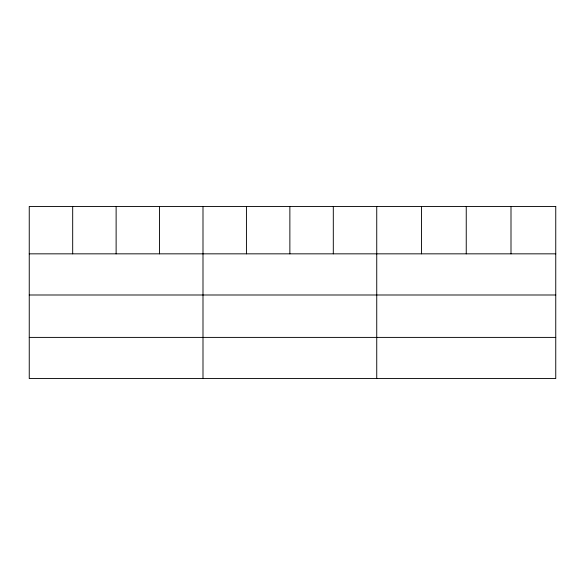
<?xml version="1.0" encoding="UTF-8"?>
<svg xmlns="http://www.w3.org/2000/svg" width="585" height="585" viewBox="0 0 585 585"><rect width="100%" height="100%" fill="white"/><g stroke="black" fill="none" stroke-linecap="round" stroke-linejoin="round"><path stroke-width="0.88" d="M29.25 253.839L555.75 253.839M29.25 294.994L555.75 294.994M29.25 337.399L555.75 337.399M510.997 206.446L510.997 253.839M466.245 206.446L466.245 253.839M421.492 206.446L421.492 253.839M376.74 206.446L376.74 378.553M333.304 206.446L333.304 253.839M289.867 206.446L289.867 253.839M246.431 206.446L246.431 253.839M202.995 206.446L202.995 378.553M159.559 206.446L159.559 253.839M116.123 206.446L116.123 253.839M72.686 206.446L72.686 253.839M555.75 206.446L29.25 206.446L29.25 378.553L555.75 378.553L555.75 206.446"/></g></svg>
